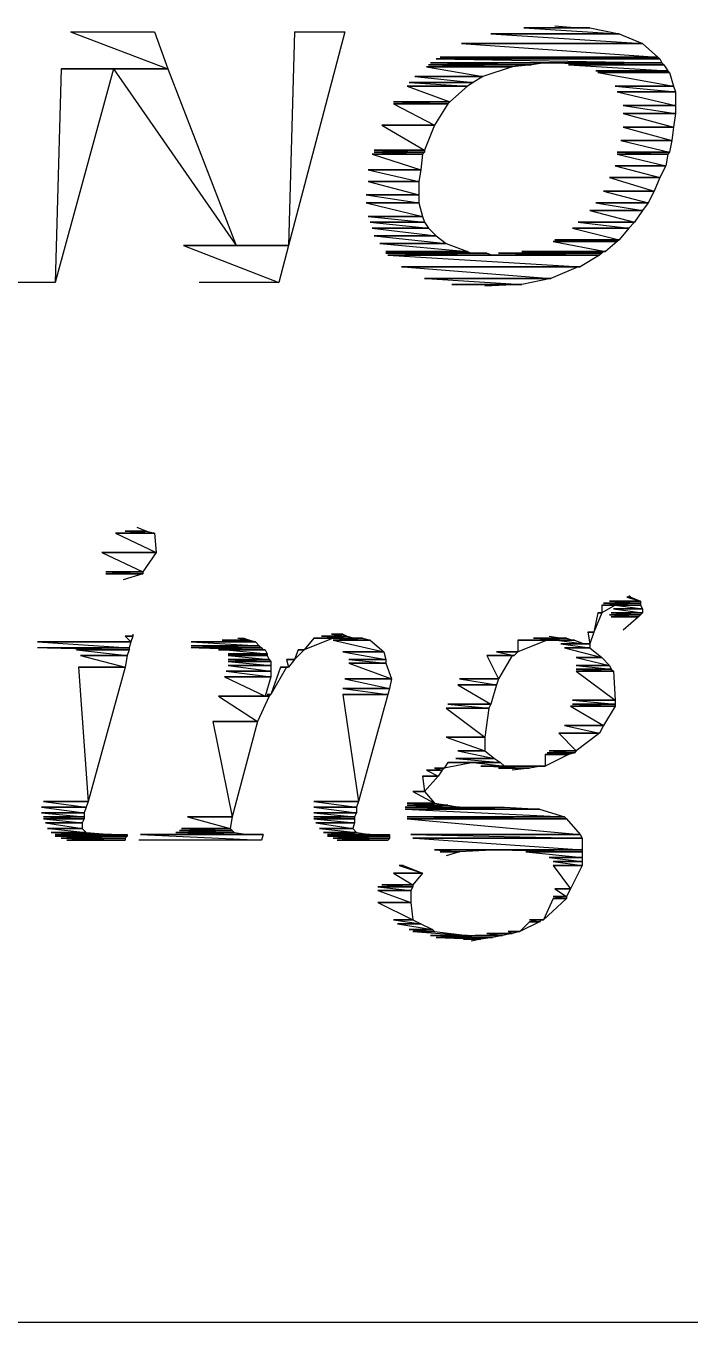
# Model space of a CAD drawing. Header units: millimetres. Extents: x 14 to 201, y 16 to 268.
# Drawn here: x 119.36 to 126.59, y 15.62 to 29.74 of the extents above; entities that cross this region are included whole.
import ezdxf

# ---------------------------------------------------------------- set-up
doc = ezdxf.new("R2010")
doc.units = ezdxf.units.MM
doc.layers.get('0').update_dxf_attribs({"linetype": 'CONTINUOUS'})

msp = doc.modelspace()

# ---------------------------------------------------------------- linework, layer by layer
at = {"color": 0}
for p, q in [((119.845, 29.6761), (120.904, 29.2737)), ((119.845, 29.6761), (120.756, 29.6761)), ((120.756, 29.6761), (120.904, 29.2737)), ((122.28, 29.6761), (122.217, 27.3472)), ((122.83, 29.6761), (122.217, 27.3472)), ((122.28, 29.6761), (122.83, 29.6761)), ((125.815, 29.654), (124.418, 29.654)), ((124.418, 29.654), (126.068, 29.5493)), ((124.418, 29.654), (125.815, 29.654)), ((125.496, 29.7174), (124.777, 29.7174)), ((124.777, 29.7174), (125.815, 29.654)), ((124.777, 29.7174), (125.496, 29.7174)), ((125.37, 29.7174), (124.883, 29.7174)), ((124.883, 29.7174), (125.496, 29.7174)), ((124.883, 29.7174), (125.496, 29.7174)), ((125.116, 29.7394), (125.37, 29.7174)), ((125.496, 29.7174), (125.815, 29.654)), ((125.815, 29.654), (126.068, 29.5493)), ((126.068, 29.5493), (124.101, 29.5493)), ((124.101, 29.5493), (126.238, 29.4004)), ((124.101, 29.5493), (126.068, 29.5493)), ((126.068, 29.5493), (126.238, 29.4004)), ((126.258, 29.3798), (123.825, 29.3798)), ((123.825, 29.3798), (126.281, 29.3371)), ((123.825, 29.3798), (126.258, 29.3798)), ((126.238, 29.4004), (123.868, 29.4004)), ((123.868, 29.4004), (126.258, 29.3798)), ((123.868, 29.4004), (126.238, 29.4004)), ((126.238, 29.4004), (126.258, 29.3798)), ((126.258, 29.3798), (126.281, 29.3371)), ((119.741, 29.2737), (119.676, 26.9448)), ((120.311, 29.2737), (119.676, 26.9448)), ((120.904, 29.2737), (119.741, 29.2737)), ((119.741, 29.2737), (120.311, 29.2737)), ((120.311, 29.2737), (121.645, 27.3472)), ((120.311, 29.2737), (120.904, 29.2737)), ((120.904, 29.2737), (121.645, 27.3472)), ((124.65, 29.2943), (123.719, 29.2943)), ((123.719, 29.2943), (124.333, 29.1882)), ((123.719, 29.2943), (124.65, 29.2943)), ((124.863, 29.3164), (123.741, 29.3164)), ((123.741, 29.3164), (124.65, 29.2943)), ((123.741, 29.3164), (124.863, 29.3164)), ((126.281, 29.3371), (123.762, 29.3371)), ((123.762, 29.3371), (124.863, 29.3164)), ((123.762, 29.3371), (125.01, 29.3371)), ((124.65, 29.2943), (124.333, 29.1882)), ((124.863, 29.3164), (124.65, 29.2943)), ((125.01, 29.3371), (124.863, 29.3164)), ((125.01, 29.3371), (126.301, 29.3164)), ((125.01, 29.3371), (126.281, 29.3371)), ((126.301, 29.3164), (125.264, 29.3164)), ((125.264, 29.3164), (126.344, 29.2516)), ((125.264, 29.3164), (126.301, 29.3164)), ((126.344, 29.2516), (125.561, 29.2516)), ((125.561, 29.2516), (126.365, 29.231)), ((125.561, 29.2516), (126.344, 29.2516)), ((126.365, 29.231), (125.582, 29.231)), ((125.582, 29.231), (126.407, 29.0835)), ((125.582, 29.231), (126.365, 29.231)), ((126.281, 29.3371), (126.301, 29.3164)), ((126.301, 29.3164), (126.344, 29.2516)), ((126.344, 29.2516), (126.365, 29.231)), ((126.365, 29.231), (126.407, 29.0835)), ((124.164, 29.0835), (123.508, 29.0835)), ((123.508, 29.0835), (123.974, 28.914)), ((123.508, 29.0835), (124.164, 29.0835)), ((124.228, 29.1248), (123.529, 29.1248)), ((123.529, 29.1248), (124.164, 29.0835)), ((123.529, 29.1248), (124.228, 29.1248)), ((124.333, 29.1882), (123.592, 29.1882)), ((123.592, 29.1882), (124.228, 29.1248)), ((123.592, 29.1882), (124.333, 29.1882)), ((124.164, 29.0835), (123.974, 28.914)), ((124.228, 29.1248), (124.164, 29.0835)), ((124.333, 29.1882), (124.228, 29.1248)), ((126.407, 29.0835), (125.772, 29.0835)), ((125.772, 29.0835), (126.428, 29.0201)), ((125.772, 29.0835), (126.407, 29.0835)), ((126.407, 29.0835), (126.428, 29.0201)), ((126.428, 29.0201), (125.793, 29.0201)), ((125.793, 29.0201), (126.428, 28.8713)), ((125.793, 29.0201), (126.428, 29.0201)), ((126.428, 29.0201), (126.428, 28.8713)), ((123.974, 28.914), (123.359, 28.914)), ((123.359, 28.914), (123.952, 28.8919)), ((123.359, 28.914), (123.974, 28.914)), ((123.952, 28.8919), (123.359, 28.8919)), ((123.359, 28.8919), (123.804, 28.6591)), ((123.359, 28.8919), (123.952, 28.8919)), ((123.952, 28.8919), (123.804, 28.6591)), ((123.974, 28.914), (123.952, 28.8919)), ((126.428, 28.8713), (125.858, 28.8713)), ((125.858, 28.8713), (126.428, 28.7872)), ((125.858, 28.8713), (126.428, 28.8713)), ((126.428, 28.8713), (126.428, 28.7872)), ((126.428, 28.7872), (125.858, 28.7872)), ((125.858, 28.7872), (126.407, 28.6384)), ((125.858, 28.7872), (126.428, 28.7872)), ((126.428, 28.7872), (126.407, 28.6384)), ((123.804, 28.6591), (123.232, 28.6591)), ((123.232, 28.6591), (123.698, 28.3848)), ((123.232, 28.6591), (123.804, 28.6591)), ((123.804, 28.6591), (123.698, 28.3848)), ((126.407, 28.6384), (125.858, 28.6384)), ((125.858, 28.6384), (126.387, 28.4909)), ((125.858, 28.6384), (126.407, 28.6384)), ((126.407, 28.6384), (126.387, 28.4909)), ((123.698, 28.3848), (123.147, 28.3848)), ((123.147, 28.3848), (123.698, 28.3628)), ((123.147, 28.3848), (123.698, 28.3848)), ((123.698, 28.3848), (123.698, 28.3628)), ((126.387, 28.4909), (125.835, 28.4909)), ((125.835, 28.4909), (126.365, 28.3628)), ((125.835, 28.4909), (126.387, 28.4909)), ((126.387, 28.4909), (126.365, 28.3628)), ((123.676, 28.3421), (123.126, 28.3421)), ((123.126, 28.3421), (123.656, 28.1726)), ((123.126, 28.3421), (123.676, 28.3421)), ((123.698, 28.3628), (123.147, 28.3628)), ((123.147, 28.3628), (123.676, 28.3421)), ((123.147, 28.3628), (123.698, 28.3628)), ((123.676, 28.3421), (123.656, 28.1726)), ((123.698, 28.3628), (123.676, 28.3421)), ((126.365, 28.3628), (125.793, 28.3628)), ((125.793, 28.3628), (126.344, 28.3421)), ((125.793, 28.3628), (126.365, 28.3628)), ((126.344, 28.3421), (125.793, 28.3421)), ((125.793, 28.3421), (126.322, 28.2153)), ((125.793, 28.3421), (126.344, 28.3421)), ((126.344, 28.3421), (126.322, 28.2153)), ((126.365, 28.3628), (126.344, 28.3421)), ((123.656, 28.1726), (123.083, 28.1726)), ((123.083, 28.1726), (123.635, 28.0458)), ((123.083, 28.1726), (123.656, 28.1726)), ((123.656, 28.1726), (123.635, 28.0458)), ((126.322, 28.2153), (125.772, 28.2153)), ((125.772, 28.2153), (126.258, 28.0886)), ((125.772, 28.2153), (126.322, 28.2153)), ((126.322, 28.2153), (126.258, 28.0886)), ((123.635, 28.0458), (123.083, 28.0458)), ((123.083, 28.0458), (123.635, 27.8984)), ((123.083, 28.0458), (123.635, 28.0458)), ((123.635, 28.0458), (123.635, 27.8984)), ((126.258, 28.0886), (125.709, 28.0886)), ((125.709, 28.0886), (126.195, 27.9397)), ((125.709, 28.0886), (126.258, 28.0886)), ((126.258, 28.0886), (126.195, 27.9397)), ((123.635, 27.8984), (123.063, 27.8984)), ((123.063, 27.8984), (123.635, 27.8129)), ((123.063, 27.8984), (123.635, 27.8984)), ((123.635, 27.8129), (123.063, 27.8129)), ((123.063, 27.8129), (123.676, 27.6641)), ((123.063, 27.8129), (123.635, 27.8129)), ((123.635, 27.8984), (123.635, 27.8129)), ((123.635, 27.8129), (123.676, 27.6641)), ((126.132, 27.8129), (125.561, 27.8129)), ((125.561, 27.8129), (126.068, 27.7289)), ((125.561, 27.8129), (126.132, 27.8129)), ((126.195, 27.9397), (125.645, 27.9397)), ((125.645, 27.9397), (126.132, 27.8129)), ((125.645, 27.9397), (126.195, 27.9397)), ((126.132, 27.8129), (126.068, 27.7289)), ((126.195, 27.9397), (126.132, 27.8129)), ((126.068, 27.7289), (125.496, 27.7289)), ((125.496, 27.7289), (125.984, 27.6007)), ((125.496, 27.7289), (126.068, 27.7289)), ((126.068, 27.7289), (125.984, 27.6007)), ((123.676, 27.6641), (123.083, 27.6641)), ((123.083, 27.6641), (123.698, 27.6007)), ((123.083, 27.6641), (123.676, 27.6641)), ((123.698, 27.6007), (123.106, 27.6007)), ((123.106, 27.6007), (123.741, 27.5373)), ((123.106, 27.6007), (123.698, 27.6007)), ((123.741, 27.5373), (123.126, 27.5373)), ((123.126, 27.5373), (123.825, 27.4533)), ((123.126, 27.5373), (123.741, 27.5373)), ((123.676, 27.6641), (123.698, 27.6007)), ((123.698, 27.6007), (123.741, 27.5373)), ((123.741, 27.5373), (123.825, 27.4533)), ((125.921, 27.5373), (125.306, 27.5373)), ((125.306, 27.5373), (125.815, 27.4106)), ((125.306, 27.5373), (125.921, 27.5373)), ((125.984, 27.6007), (125.37, 27.6007)), ((125.37, 27.6007), (125.921, 27.5373)), ((125.37, 27.6007), (125.984, 27.6007)), ((125.921, 27.5373), (125.815, 27.4106)), ((125.984, 27.6007), (125.921, 27.5373)), ((123.825, 27.4533), (123.147, 27.4533)), ((123.147, 27.4533), (123.931, 27.3692)), ((123.147, 27.4533), (123.825, 27.4533)), ((123.825, 27.4533), (123.931, 27.3692)), ((125.793, 27.3899), (125.096, 27.3899)), ((125.096, 27.3899), (125.666, 27.2838)), ((125.096, 27.3899), (125.793, 27.3899)), ((125.815, 27.4106), (125.116, 27.4106)), ((125.116, 27.4106), (125.793, 27.3899)), ((125.116, 27.4106), (125.815, 27.4106)), ((125.793, 27.3899), (125.666, 27.2838)), ((125.815, 27.4106), (125.793, 27.3899)), ((121.645, 27.3472), (121.073, 27.3472)), ((121.073, 27.3472), (122.111, 26.9448)), ((121.073, 27.3472), (122.217, 27.3472)), ((122.217, 27.3472), (121.645, 27.3472)), ((122.217, 27.3472), (122.111, 26.9448)), ((123.931, 27.3692), (123.212, 27.3692)), ((123.212, 27.3692), (124.164, 27.2838)), ((123.212, 27.3692), (123.931, 27.3692)), ((124.164, 27.2838), (123.275, 27.2838)), ((123.275, 27.2838), (124.205, 27.2631)), ((123.275, 27.2838), (124.164, 27.2838)), ((124.205, 27.2631), (123.275, 27.2631)), ((123.275, 27.2631), (124.375, 27.2631)), ((123.275, 27.2631), (124.375, 27.2631)), ((124.375, 27.2631), (123.296, 27.2631)), ((123.296, 27.2631), (124.438, 27.2411)), ((123.296, 27.2631), (124.375, 27.2631)), ((123.931, 27.3692), (124.164, 27.2838)), ((124.164, 27.2838), (124.205, 27.2631)), ((124.375, 27.2631), (124.438, 27.2411)), ((125.625, 27.2631), (124.503, 27.2631)), ((124.503, 27.2631), (125.603, 27.2411)), ((124.503, 27.2631), (125.625, 27.2631)), ((125.645, 27.2838), (124.757, 27.2838)), ((124.757, 27.2838), (125.625, 27.2631)), ((124.757, 27.2838), (125.645, 27.2838)), ((125.666, 27.2838), (124.799, 27.2838)), ((124.799, 27.2838), (125.645, 27.2838)), ((124.799, 27.2838), (125.666, 27.2838)), ((125.625, 27.2631), (125.603, 27.2411)), ((125.645, 27.2838), (125.625, 27.2631)), ((125.666, 27.2838), (125.645, 27.2838)), ((124.438, 27.2411), (123.296, 27.2411)), ((123.296, 27.2411), (125.392, 27.1143)), ((123.296, 27.2411), (125.603, 27.2411)), ((125.392, 27.1143), (123.445, 27.1143)), ((123.445, 27.1143), (125.37, 27.1143)), ((123.445, 27.1143), (125.392, 27.1143)), ((125.37, 27.1143), (123.465, 27.1143)), ((123.465, 27.1143), (125.073, 26.9875)), ((123.465, 27.1143), (125.37, 27.1143)), ((125.603, 27.2411), (124.438, 27.2411)), ((125.37, 27.1143), (125.073, 26.9875)), ((125.392, 27.1143), (125.37, 27.1143)), ((125.603, 27.2411), (125.392, 27.1143)), ((125.073, 26.9875), (123.698, 26.9875)), ((123.698, 26.9875), (125.073, 26.9875)), ((123.698, 26.9875), (125.073, 26.9875)), ((125.073, 26.9875), (123.719, 26.9875)), ((123.719, 26.9875), (124.757, 26.9241)), ((123.719, 26.9875), (125.073, 26.9875)), ((125.073, 26.9875), (124.757, 26.9241)), ((119.676, 26.9448), (119.126, 26.9448)), ((122.111, 26.9448), (121.243, 26.9448)), ((124.757, 26.9241), (123.994, 26.9241)), ((123.994, 26.9241), (124.734, 26.9241)), ((123.994, 26.9241), (124.757, 26.9241)), ((124.079, 26.9241), (124.734, 26.9241)), ((124.734, 26.9241), (124.079, 26.9241)), ((124.734, 26.9241), (124.354, 26.9034)), ((124.757, 26.9241), (124.734, 26.9241)), ((16.214, 15.6215), (149.648, 15.6215))]:
    msp.add_line(p, q, dxfattribs=at)
at = {"color": 251}
for p, q in [((120.756, 24.2149), (120.333, 24.2149)), ((120.333, 24.2149), (120.777, 24.0027)), ((120.333, 24.2149), (120.756, 24.2149)), ((120.671, 24.2356), (120.438, 24.2356)), ((120.438, 24.2356), (120.756, 24.2149)), ((120.438, 24.2356), (120.671, 24.2356)), ((120.566, 24.2783), (120.671, 24.2356)), ((120.671, 24.2356), (120.756, 24.2149)), ((120.756, 24.2149), (120.777, 24.0027)), ((120.777, 24.0027), (120.184, 24.0027)), ((120.184, 24.0027), (120.629, 23.7918)), ((120.184, 24.0027), (120.777, 24.0027)), ((120.777, 24.0027), (120.629, 23.7918)), ((120.629, 23.7918), (120.227, 23.7918)), ((120.227, 23.7918), (120.629, 23.7698)), ((120.227, 23.7918), (120.629, 23.7918)), ((120.227, 23.7698), (120.629, 23.7698)), ((120.629, 23.7698), (120.227, 23.7698)), ((120.629, 23.7698), (120.417, 23.7064)), ((120.629, 23.7918), (120.629, 23.7698)), ((126.048, 23.4528), (125.645, 23.4528)), ((125.645, 23.4528), (126.048, 23.4528)), ((125.645, 23.4528), (126.048, 23.4528)), ((125.645, 23.4528), (126.048, 23.4308)), ((125.645, 23.4528), (126.048, 23.4528)), ((126.048, 23.4735), (125.709, 23.4735)), ((125.709, 23.4735), (126.048, 23.4528)), ((125.709, 23.4735), (126.048, 23.4735)), ((125.942, 23.5162), (125.899, 23.5162)), ((125.899, 23.5162), (126.048, 23.4735)), ((125.899, 23.5162), (125.942, 23.5162)), ((125.921, 23.5369), (125.942, 23.5162)), ((125.942, 23.5162), (126.048, 23.4735)), ((126.048, 23.4735), (126.048, 23.4528)), ((126.048, 23.4528), (126.048, 23.4308)), ((125.582, 23.3467), (125.539, 23.1359)), ((125.625, 23.3467), (125.539, 23.1359)), ((125.625, 23.3467), (125.582, 23.3467)), ((125.582, 23.3467), (125.625, 23.3467)), ((126.048, 23.4308), (125.625, 23.4308)), ((125.625, 23.4308), (125.625, 23.3467)), ((125.625, 23.4308), (125.772, 23.4308)), ((125.772, 23.4308), (125.625, 23.3467)), ((126.048, 23.3261), (125.709, 23.3261)), ((125.709, 23.3261), (126.026, 23.304)), ((125.709, 23.3261), (126.048, 23.3261)), ((126.068, 23.3467), (125.729, 23.3467)), ((125.729, 23.3467), (126.048, 23.3261)), ((125.729, 23.3467), (126.068, 23.3467)), ((125.729, 23.304), (126.026, 23.304)), ((126.026, 23.304), (125.729, 23.304)), ((126.068, 23.3894), (125.752, 23.3894)), ((125.752, 23.3894), (126.068, 23.3467)), ((125.752, 23.3894), (126.068, 23.3894)), ((125.772, 23.4308), (126.068, 23.3894)), ((125.772, 23.4308), (126.048, 23.4308)), ((126.026, 23.304), (125.858, 23.1565)), ((126.048, 23.3261), (126.026, 23.304)), ((126.048, 23.4308), (126.068, 23.3894)), ((126.068, 23.3467), (126.048, 23.3261)), ((126.068, 23.3894), (126.068, 23.3467)), ((120.501, 23.0298), (119.485, 23.0298)), ((119.485, 23.0298), (120.481, 22.9664)), ((119.485, 23.0298), (120.501, 23.0298)), ((120.523, 23.0932), (120.438, 23.0932)), ((120.438, 23.0932), (120.501, 23.0298)), ((120.438, 23.0932), (120.523, 23.0932)), ((120.501, 23.0298), (120.481, 22.9664)), ((120.523, 23.0932), (120.501, 23.0298)), ((120.523, 23.1138), (120.523, 23.0932)), ((121.857, 23.0298), (121.158, 23.0298)), ((121.158, 23.0298), (121.898, 22.9871)), ((121.158, 23.0298), (121.857, 23.0298)), ((121.857, 23.0298), (121.2, 23.0298)), ((121.2, 23.0298), (121.857, 23.0298)), ((121.2, 23.0298), (121.857, 23.0298)), ((121.792, 23.0504), (121.496, 23.0504)), ((121.496, 23.0504), (121.857, 23.0298)), ((121.496, 23.0504), (121.792, 23.0504)), ((121.666, 23.0711), (121.729, 23.0711)), ((121.666, 23.0711), (121.792, 23.0504)), ((121.666, 23.0711), (121.729, 23.0711)), ((121.729, 23.0711), (121.792, 23.0504)), ((121.792, 23.0504), (121.857, 23.0298)), ((121.857, 23.0298), (121.898, 22.9871)), ((122.491, 23.0711), (122.386, 22.9443)), ((122.703, 23.0711), (122.386, 22.9443)), ((123.02, 23.0711), (122.491, 23.0711)), ((122.491, 23.0711), (122.703, 23.0711)), ((122.936, 23.0711), (122.513, 23.0711)), ((122.513, 23.0711), (123.02, 23.0711)), ((122.513, 23.0711), (123.02, 23.0711)), ((122.851, 23.0932), (122.577, 23.0932)), ((122.577, 23.0932), (122.936, 23.0711)), ((122.577, 23.0932), (122.851, 23.0932)), ((122.809, 23.1138), (122.683, 23.1138)), ((122.683, 23.1138), (122.851, 23.0932)), ((122.683, 23.1138), (122.809, 23.1138)), ((122.703, 23.0711), (123.106, 23.0504)), ((122.703, 23.0711), (123.02, 23.0711)), ((123.106, 23.0504), (122.703, 23.0504)), ((122.703, 23.0504), (123.253, 22.9237)), ((122.703, 23.0504), (123.106, 23.0504)), ((122.787, 23.1138), (122.809, 23.1138)), ((122.809, 23.1138), (122.851, 23.0932)), ((122.851, 23.0932), (122.936, 23.0711)), ((123.02, 23.0711), (123.106, 23.0504)), ((123.106, 23.0504), (123.253, 22.9237)), ((125.032, 23.0504), (124.714, 23.0504)), ((124.714, 23.0504), (124.714, 22.9237)), ((124.714, 23.0504), (125.032, 23.0504)), ((125.032, 23.0504), (124.714, 22.9237)), ((125.306, 23.0504), (124.757, 23.0504)), ((124.757, 23.0504), (125.032, 23.0504)), ((124.757, 23.0504), (125.032, 23.0504)), ((125.243, 23.0711), (124.883, 23.0711)), ((124.883, 23.0711), (125.306, 23.0504)), ((124.883, 23.0711), (125.243, 23.0711)), ((125.2, 23.0711), (124.926, 23.0711)), ((124.926, 23.0711), (125.243, 23.0711)), ((124.926, 23.0711), (125.243, 23.0711)), ((125.032, 23.0504), (125.329, 23.0504)), ((125.032, 23.0504), (125.329, 23.0504)), ((125.053, 23.0932), (125.2, 23.0711)), ((125.329, 23.0504), (125.137, 23.0504)), ((125.137, 23.0504), (125.433, 23.0077)), ((125.137, 23.0504), (125.329, 23.0504)), ((125.243, 23.0711), (125.306, 23.0504)), ((125.329, 23.0504), (125.433, 23.0077)), ((125.539, 23.1359), (125.476, 23.1359)), ((125.476, 23.1359), (125.496, 23.0077)), ((125.476, 23.1359), (125.539, 23.1359)), ((125.539, 23.1359), (125.496, 23.0077)), ((120.481, 22.9664), (119.485, 22.9664)), ((119.592, 22.9664), (120.481, 22.9443)), ((119.592, 22.9664), (120.481, 22.9664)), ((120.481, 22.9443), (119.908, 22.9443)), ((119.908, 22.9443), (120.46, 22.881)), ((119.908, 22.9443), (120.481, 22.9443)), ((120.46, 22.881), (119.951, 22.881)), ((119.951, 22.881), (120.438, 22.7542)), ((119.951, 22.881), (120.46, 22.881)), ((120.46, 22.881), (120.438, 22.7542)), ((120.481, 22.9443), (120.46, 22.881)), ((120.481, 22.9664), (120.481, 22.9443)), ((121.898, 22.9871), (121.158, 22.9871)), ((121.158, 22.9871), (121.921, 22.9664)), ((121.158, 22.9871), (121.898, 22.9871)), ((121.921, 22.9664), (121.158, 22.9664)), ((121.243, 22.9664), (121.941, 22.9443)), ((121.243, 22.9664), (121.921, 22.9664)), ((121.941, 22.9443), (121.455, 22.9443)), ((121.455, 22.9443), (121.962, 22.9443)), ((121.455, 22.9443), (121.962, 22.9443)), ((121.962, 22.9443), (121.539, 22.9443)), ((121.539, 22.9443), (121.984, 22.9016)), ((121.539, 22.9443), (121.962, 22.9443)), ((121.984, 22.9016), (121.559, 22.9016)), ((121.559, 22.9016), (121.984, 22.881)), ((121.559, 22.9016), (121.984, 22.9016)), ((121.984, 22.881), (121.559, 22.881)), ((121.559, 22.881), (122.005, 22.8382)), ((121.559, 22.881), (121.984, 22.881)), ((121.898, 22.9871), (121.921, 22.9664)), ((121.921, 22.9664), (121.941, 22.9443)), ((121.962, 22.9443), (121.984, 22.9016)), ((121.984, 22.9016), (121.984, 22.881)), ((121.984, 22.881), (122.005, 22.8382)), ((122.321, 22.9443), (122.28, 22.8382)), ((122.386, 22.9443), (122.28, 22.8382)), ((122.386, 22.9443), (122.321, 22.9443)), ((122.321, 22.9443), (122.386, 22.9443)), ((123.253, 22.9237), (122.809, 22.9237)), ((122.809, 22.9237), (123.275, 22.8382)), ((122.809, 22.9237), (123.253, 22.9237)), ((123.253, 22.9237), (123.275, 22.8382)), ((124.671, 22.881), (124.375, 22.881)), ((124.375, 22.881), (124.65, 22.881)), ((124.375, 22.881), (124.671, 22.881)), ((124.375, 22.881), (124.503, 22.6274)), ((124.375, 22.881), (124.65, 22.881)), ((124.714, 22.9237), (124.481, 22.9237)), ((124.481, 22.9237), (124.671, 22.881)), ((124.481, 22.9237), (124.714, 22.9237)), ((124.65, 22.881), (124.503, 22.6274)), ((124.671, 22.881), (124.65, 22.881)), ((124.714, 22.9237), (124.671, 22.881)), ((125.433, 23.0077), (125.18, 23.0077)), ((125.18, 23.0077), (125.433, 23.0077)), ((125.18, 23.0077), (125.433, 23.0077)), ((125.18, 23.0077), (125.496, 22.9664)), ((125.18, 23.0077), (125.496, 23.0077)), ((125.496, 22.9664), (125.222, 22.9664)), ((125.222, 22.9664), (125.625, 22.8603)), ((125.222, 22.9664), (125.496, 22.9664)), ((125.496, 23.0077), (125.433, 23.0077)), ((125.433, 23.0077), (125.496, 23.0077)), ((125.433, 23.0077), (125.496, 23.0077)), ((125.496, 23.0077), (125.496, 22.9664)), ((125.496, 22.9664), (125.625, 22.8603)), ((120.438, 22.7542), (119.931, 22.7542)), ((119.931, 22.7542), (120.037, 21.2935)), ((119.931, 22.7542), (120.438, 22.7542)), ((120.438, 22.7542), (120.037, 21.2935)), ((122.005, 22.8382), (121.559, 22.8382)), ((121.559, 22.8382), (122.025, 22.8176)), ((121.559, 22.8382), (122.005, 22.8382)), ((122.025, 22.8176), (121.559, 22.8176)), ((121.559, 22.8176), (122.025, 22.7748)), ((121.559, 22.8176), (122.025, 22.8176)), ((122.025, 22.7748), (121.559, 22.7748)), ((121.559, 22.7748), (122.025, 22.7114)), ((121.559, 22.7748), (122.025, 22.7748)), ((122.005, 22.8382), (122.025, 22.8176)), ((122.025, 22.8176), (122.025, 22.7748)), ((122.025, 22.7748), (122.025, 22.7114)), ((122.131, 22.7542), (122.025, 22.4579)), ((122.195, 22.7542), (122.025, 22.4579)), ((122.217, 22.7542), (122.131, 22.7542)), ((122.131, 22.7542), (122.195, 22.7542)), ((122.131, 22.7542), (122.217, 22.7542)), ((122.131, 22.7542), (122.195, 22.7542)), ((122.28, 22.8382), (122.195, 22.8382)), ((122.195, 22.8382), (122.217, 22.7542)), ((122.195, 22.8382), (122.28, 22.8382)), ((122.217, 22.7542), (122.195, 22.7542)), ((122.28, 22.8382), (122.217, 22.7542)), ((123.275, 22.8382), (122.873, 22.8382)), ((122.873, 22.8382), (123.275, 22.7969)), ((122.873, 22.8382), (123.275, 22.8382)), ((123.275, 22.7969), (122.873, 22.7969)), ((122.873, 22.7969), (123.339, 22.6274)), ((122.873, 22.7969), (123.275, 22.7969)), ((123.275, 22.8382), (123.275, 22.7969)), ((123.275, 22.7969), (123.339, 22.6274)), ((125.625, 22.8603), (125.349, 22.8603)), ((125.349, 22.8603), (125.709, 22.7748)), ((125.349, 22.8603), (125.625, 22.8603)), ((125.709, 22.7748), (125.349, 22.7748)), ((125.349, 22.7748), (125.729, 22.7335)), ((125.349, 22.7748), (125.709, 22.7748)), ((125.729, 22.7335), (125.349, 22.7335)), ((125.349, 22.7335), (125.752, 22.7114)), ((125.349, 22.7335), (125.729, 22.7335)), ((125.625, 22.8603), (125.709, 22.7748)), ((125.709, 22.7748), (125.729, 22.7335)), ((125.729, 22.7335), (125.752, 22.7114)), ((122.025, 22.6481), (121.518, 22.6481)), ((121.518, 22.6481), (121.962, 22.4372)), ((121.518, 22.6481), (122.025, 22.6481)), ((122.025, 22.7114), (121.539, 22.7114)), ((121.539, 22.7114), (122.025, 22.7114)), ((121.539, 22.7114), (122.025, 22.7114)), ((121.539, 22.7114), (122.025, 22.6481)), ((121.539, 22.7114), (122.025, 22.7114)), ((122.025, 22.6481), (121.962, 22.4372)), ((122.025, 22.7114), (122.025, 22.6481)), ((123.339, 22.6274), (122.83, 22.6274)), ((122.83, 22.6274), (123.317, 22.5213)), ((122.83, 22.6274), (123.339, 22.6274)), ((123.339, 22.6274), (123.317, 22.5213)), ((124.503, 22.6274), (124.079, 22.6274)), ((124.079, 22.6274), (124.481, 22.564)), ((124.079, 22.6274), (124.503, 22.6274)), ((124.503, 22.6274), (124.481, 22.564)), ((125.752, 22.7114), (125.349, 22.7114)), ((125.349, 22.7114), (125.772, 22.3945)), ((125.349, 22.7114), (125.752, 22.7114)), ((125.752, 22.7114), (125.772, 22.3945)), ((122.025, 22.4579), (121.984, 22.4579)), ((121.984, 22.4579), (122.005, 22.4372)), ((121.984, 22.4579), (122.025, 22.4579)), ((122.025, 22.4579), (122.005, 22.4372)), ((123.317, 22.5213), (122.809, 22.5213)), ((122.809, 22.5213), (123.296, 22.4579)), ((122.809, 22.5213), (123.317, 22.5213)), ((123.296, 22.4579), (122.809, 22.4579)), ((122.809, 22.4579), (122.979, 21.2935)), ((122.809, 22.4579), (123.296, 22.4579)), ((123.296, 22.4579), (122.979, 21.2935)), ((123.317, 22.5213), (123.296, 22.4579)), ((124.481, 22.564), (124.058, 22.564)), ((124.058, 22.564), (124.418, 22.3518)), ((124.058, 22.564), (124.481, 22.564)), ((124.481, 22.564), (124.418, 22.3518)), ((121.962, 22.4372), (121.455, 22.4372)), ((121.455, 22.4372), (121.878, 22.1616)), ((121.455, 22.4372), (122.005, 22.4372)), ((122.005, 22.4372), (121.878, 22.1616)), ((122.005, 22.4372), (121.962, 22.4372)), ((124.397, 22.3091), (123.931, 22.3091)), ((123.931, 22.3091), (124.397, 22.3091)), ((123.931, 22.3091), (124.397, 22.3091)), ((123.931, 22.3091), (124.354, 21.9921)), ((123.931, 22.3091), (124.397, 22.3091)), ((124.418, 22.3518), (123.952, 22.3518)), ((123.952, 22.3518), (124.397, 22.3091)), ((123.952, 22.3518), (124.418, 22.3518)), ((124.397, 22.3091), (124.354, 21.9921)), ((124.418, 22.3518), (124.397, 22.3091)), ((125.772, 22.3311), (125.286, 22.3311)), ((125.286, 22.3311), (125.645, 22.1189)), ((125.286, 22.3311), (125.772, 22.3311)), ((125.772, 22.3945), (125.306, 22.3945)), ((125.306, 22.3945), (125.772, 22.3518)), ((125.306, 22.3945), (125.772, 22.3945)), ((125.772, 22.3518), (125.306, 22.3518)), ((125.306, 22.3518), (125.772, 22.3311)), ((125.306, 22.3518), (125.772, 22.3518)), ((125.772, 22.3311), (125.645, 22.1189)), ((125.772, 22.3945), (125.772, 22.3518)), ((125.772, 22.3518), (125.772, 22.3311)), ((121.878, 22.1616), (121.392, 22.1616)), ((121.392, 22.1616), (121.602, 21.1239)), ((121.392, 22.1616), (121.878, 22.1616)), ((121.878, 22.1616), (121.602, 21.1239)), ((125.603, 22.0348), (125.159, 22.0348)), ((125.159, 22.0348), (125.349, 21.8433)), ((125.159, 22.0348), (125.603, 22.0348)), ((125.645, 22.1189), (125.222, 22.1189)), ((125.222, 22.1189), (125.603, 22.0348)), ((125.222, 22.1189), (125.645, 22.1189)), ((125.603, 22.0348), (125.349, 21.8433)), ((125.645, 22.1189), (125.603, 22.0348)), ((124.354, 21.9921), (123.931, 21.9921)), ((123.931, 21.9921), (124.354, 21.9921)), ((123.931, 21.9921), (124.354, 21.9921)), ((123.931, 21.9921), (124.354, 21.8433)), ((123.931, 21.9921), (124.354, 21.9921)), ((124.354, 21.9921), (124.354, 21.8433)), ((124.46, 21.7592), (124.037, 21.7592)), ((124.037, 21.7592), (124.524, 21.7165)), ((124.037, 21.7592), (124.46, 21.7592)), ((124.354, 21.8433), (124.058, 21.8433)), ((124.058, 21.8433), (124.46, 21.7592)), ((124.058, 21.8433), (124.354, 21.8433)), ((124.46, 21.7592), (124.142, 21.7592)), ((124.142, 21.7592), (124.46, 21.7592)), ((124.142, 21.7592), (124.46, 21.7592)), ((124.354, 21.8433), (124.46, 21.7592)), ((124.46, 21.7592), (124.524, 21.7165)), ((125.264, 21.8019), (125.01, 21.8019)), ((125.01, 21.8019), (125.01, 21.6752)), ((125.01, 21.8019), (125.264, 21.8019)), ((125.264, 21.8019), (125.01, 21.6752)), ((125.329, 21.8226), (125.032, 21.8226)), ((125.032, 21.8226), (125.264, 21.8019)), ((125.032, 21.8226), (125.329, 21.8226)), ((125.349, 21.8433), (125.053, 21.8433)), ((125.053, 21.8433), (125.329, 21.8226)), ((125.053, 21.8433), (125.349, 21.8433)), ((125.329, 21.8226), (125.264, 21.8019)), ((125.349, 21.8433), (125.329, 21.8226)), ((123.888, 21.6324), (123.719, 21.6324)), ((123.719, 21.6324), (123.846, 21.569)), ((123.719, 21.6324), (123.888, 21.6324)), ((123.909, 21.6531), (123.804, 21.6531)), ((123.804, 21.6531), (123.888, 21.6324)), ((123.804, 21.6531), (123.909, 21.6531)), ((123.888, 21.6324), (123.846, 21.569)), ((123.909, 21.6531), (123.888, 21.6324)), ((123.952, 21.7165), (123.909, 21.6531)), ((124.228, 21.7165), (123.909, 21.6531)), ((124.524, 21.7165), (123.952, 21.7165)), ((123.952, 21.7165), (124.228, 21.7165)), ((124.228, 21.7165), (124.567, 21.6752)), ((124.228, 21.7165), (124.524, 21.7165)), ((124.567, 21.6752), (124.311, 21.6752)), ((124.311, 21.6752), (124.671, 21.6752)), ((124.311, 21.6752), (124.671, 21.6752)), ((124.671, 21.6752), (124.333, 21.6752)), ((124.333, 21.6752), (124.967, 21.6752)), ((124.333, 21.6752), (124.99, 21.6752)), ((124.967, 21.6752), (124.375, 21.6752)), ((124.375, 21.6752), (124.841, 21.6531)), ((124.375, 21.6752), (124.967, 21.6752)), ((124.503, 21.6531), (124.841, 21.6531)), ((124.841, 21.6531), (124.503, 21.6531)), ((124.524, 21.7165), (124.567, 21.6752)), ((124.841, 21.6531), (124.65, 21.6324)), ((124.99, 21.6752), (124.671, 21.6752)), ((125.01, 21.6752), (124.693, 21.6752)), ((124.693, 21.6752), (124.99, 21.6752)), ((124.693, 21.6752), (125.01, 21.6752)), ((124.967, 21.6752), (124.841, 21.6531)), ((124.99, 21.6752), (124.967, 21.6752)), ((125.01, 21.6752), (124.99, 21.6752)), ((123.846, 21.569), (123.676, 21.569)), ((123.676, 21.569), (123.698, 21.3996)), ((123.676, 21.569), (123.846, 21.569)), ((123.846, 21.569), (123.698, 21.3996)), ((123.698, 21.3996), (123.571, 21.3996)), ((123.571, 21.3996), (123.804, 21.2728)), ((123.571, 21.3996), (123.698, 21.3996)), ((123.698, 21.3996), (123.804, 21.2728)), ((120.015, 21.2301), (119.528, 21.2301)), ((119.528, 21.2301), (119.994, 21.1667)), ((119.528, 21.2301), (120.015, 21.2301)), ((120.037, 21.2935), (119.549, 21.2935)), ((119.549, 21.2935), (120.015, 21.2301)), ((119.549, 21.2935), (120.037, 21.2935)), ((120.015, 21.2301), (119.994, 21.1667)), ((120.037, 21.2935), (120.015, 21.2301)), ((122.979, 21.2935), (122.491, 21.2935)), ((122.491, 21.2935), (122.957, 21.2301)), ((122.491, 21.2935), (122.979, 21.2935)), ((122.957, 21.2301), (122.491, 21.2301)), ((122.491, 21.2301), (122.957, 21.1667)), ((122.491, 21.2301), (122.957, 21.2301)), ((122.979, 21.2935), (122.957, 21.2301)), ((122.957, 21.2301), (122.957, 21.1667)), ((124.079, 21.2301), (123.486, 21.2301)), ((123.486, 21.2301), (124.27, 21.2301)), ((123.486, 21.2301), (124.27, 21.2301)), ((123.486, 21.2301), (124.947, 21.2094)), ((123.486, 21.2301), (124.567, 21.2301)), ((124.947, 21.2094), (123.486, 21.2094)), ((123.486, 21.2094), (125.222, 21.1239)), ((123.486, 21.2094), (124.947, 21.2094)), ((123.804, 21.2728), (123.508, 21.2728)), ((123.508, 21.2728), (123.952, 21.2507)), ((123.508, 21.2728), (123.804, 21.2728)), ((123.952, 21.2507), (123.508, 21.2507)), ((123.508, 21.2507), (124.079, 21.2301)), ((123.508, 21.2507), (123.952, 21.2507)), ((123.804, 21.2728), (123.952, 21.2507)), ((123.952, 21.2507), (124.079, 21.2301)), ((124.567, 21.2301), (124.947, 21.2094)), ((124.947, 21.2094), (125.222, 21.1239)), ((119.994, 21.1667), (119.528, 21.1667)), ((119.528, 21.1667), (119.994, 21.1239)), ((119.528, 21.1667), (119.994, 21.1667)), ((119.994, 21.1239), (119.549, 21.1239)), ((119.549, 21.1239), (119.994, 21.1033)), ((119.549, 21.1239), (119.994, 21.1239)), ((119.994, 21.1033), (119.549, 21.1033)), ((119.549, 21.1033), (119.972, 21.0606)), ((119.549, 21.1033), (119.994, 21.1033)), ((119.972, 21.0606), (119.571, 21.0606)), ((119.571, 21.0606), (119.972, 20.9972)), ((119.571, 21.0606), (119.972, 21.0606)), ((119.994, 21.1033), (119.972, 21.0606)), ((119.972, 21.0606), (119.972, 20.9972)), ((119.994, 21.1667), (119.994, 21.1239)), ((119.994, 21.1239), (119.994, 21.1033)), ((121.602, 21.1239), (121.116, 21.1239)), ((121.116, 21.1239), (121.582, 20.9972)), ((121.116, 21.1239), (121.602, 21.1239)), ((121.602, 21.1239), (121.582, 20.9972)), ((122.957, 21.1667), (122.491, 21.1667)), ((122.491, 21.1667), (122.936, 21.1239)), ((122.491, 21.1667), (122.957, 21.1667)), ((122.936, 21.1239), (122.491, 21.1239)), ((122.491, 21.1239), (122.936, 21.1033)), ((122.491, 21.1239), (122.936, 21.1239)), ((122.936, 21.1033), (122.491, 21.1033)), ((122.491, 21.1033), (122.936, 21.0606)), ((122.491, 21.1033), (122.936, 21.1033)), ((122.936, 21.0606), (122.513, 21.0606)), ((122.513, 21.0606), (122.916, 20.9972)), ((122.513, 21.0606), (122.936, 21.0606)), ((122.936, 21.0606), (122.916, 20.9972)), ((122.957, 21.1667), (122.936, 21.1239)), ((122.936, 21.1239), (122.936, 21.1033)), ((122.936, 21.1033), (122.936, 21.0606)), ((125.222, 21.1239), (123.508, 21.1239)), ((123.508, 21.1239), (125.243, 21.1033)), ((123.508, 21.1239), (125.222, 21.1239)), ((125.243, 21.1033), (123.508, 21.1033)), ((123.508, 21.1033), (125.392, 20.9338)), ((123.508, 21.1033), (125.243, 21.1033)), ((125.222, 21.1239), (125.243, 21.1033)), ((125.243, 21.1033), (125.392, 20.9338)), ((119.972, 20.9972), (119.592, 20.9972)), ((119.592, 20.9972), (119.972, 20.9972)), ((119.592, 20.9972), (119.972, 20.9972)), ((119.972, 20.9972), (119.612, 20.9972)), ((119.612, 20.9972), (120.015, 20.9544)), ((119.612, 20.9972), (119.972, 20.9972)), ((120.015, 20.9544), (119.634, 20.9544)), ((119.634, 20.9544), (120.015, 20.9544)), ((119.634, 20.9544), (120.015, 20.9544)), ((119.634, 20.9544), (120.29, 20.9338)), ((119.634, 20.9544), (120.015, 20.9544)), ((120.29, 20.9338), (119.676, 20.9338)), ((119.676, 20.9338), (120.46, 20.9131)), ((119.676, 20.9338), (120.46, 20.9338)), ((120.46, 20.9131), (119.676, 20.9131)), ((119.676, 20.9131), (120.438, 20.8911)), ((119.676, 20.9131), (120.46, 20.9131)), ((119.972, 20.9972), (120.015, 20.9544)), ((120.015, 20.9544), (120.29, 20.9338)), ((120.46, 20.9131), (120.438, 20.8911)), ((120.46, 20.9338), (120.46, 20.9131)), ((121.941, 20.9338), (120.607, 20.9338)), ((120.607, 20.9338), (121.921, 20.8704)), ((120.607, 20.9338), (121.941, 20.9338)), ((121.772, 20.9338), (120.84, 20.9338)), ((120.84, 20.9338), (121.941, 20.9338)), ((120.84, 20.9338), (121.941, 20.9338)), ((121.624, 20.9544), (120.989, 20.9544)), ((120.989, 20.9544), (121.772, 20.9338)), ((120.989, 20.9544), (121.624, 20.9544)), ((121.602, 20.9765), (121.03, 20.9765)), ((121.03, 20.9765), (121.624, 20.9544)), ((121.03, 20.9765), (121.602, 20.9765)), ((121.582, 20.9972), (121.053, 20.9972)), ((121.053, 20.9972), (121.602, 20.9765)), ((121.053, 20.9972), (121.582, 20.9972)), ((121.582, 20.9972), (121.602, 20.9765)), ((121.602, 20.9765), (121.624, 20.9544)), ((121.624, 20.9544), (121.772, 20.9338)), ((121.941, 20.9338), (121.921, 20.8704)), ((122.916, 20.9972), (122.554, 20.9972)), ((122.554, 20.9972), (122.916, 20.9972)), ((122.554, 20.9972), (122.916, 20.9972)), ((122.554, 20.9972), (122.957, 20.9544)), ((122.554, 20.9972), (122.916, 20.9972)), ((122.957, 20.9544), (122.597, 20.9544)), ((122.597, 20.9544), (122.957, 20.9544)), ((122.597, 20.9544), (122.957, 20.9544)), ((122.597, 20.9544), (123.106, 20.9338)), ((122.597, 20.9544), (122.957, 20.9544)), ((123.106, 20.9338), (122.64, 20.9338)), ((122.64, 20.9338), (123.317, 20.9338)), ((122.64, 20.9338), (123.317, 20.9338)), ((122.64, 20.9338), (123.317, 20.9131)), ((122.64, 20.9338), (123.317, 20.9338)), ((123.317, 20.9131), (122.64, 20.9131)), ((122.64, 20.9131), (123.317, 20.8911)), ((122.64, 20.9131), (123.317, 20.9131)), ((122.916, 20.9972), (122.957, 20.9544)), ((122.957, 20.9544), (123.106, 20.9338)), ((123.317, 20.9338), (123.317, 20.9131)), ((123.317, 20.9131), (123.317, 20.8911)), ((125.392, 20.9338), (123.549, 20.9338)), ((123.549, 20.9338), (125.413, 20.8911)), ((123.549, 20.9338), (125.392, 20.9338)), ((125.392, 20.9338), (125.413, 20.8911)), ((120.438, 20.8911), (119.741, 20.8911)), ((119.741, 20.8911), (120.438, 20.8704)), ((119.741, 20.8911), (120.438, 20.8911)), ((120.438, 20.8704), (119.804, 20.8704)), ((119.804, 20.8704), (120.438, 20.8704)), ((119.804, 20.8704), (120.438, 20.8704)), ((120.438, 20.8704), (119.867, 20.8704)), ((120.438, 20.8911), (120.438, 20.8704)), ((121.921, 20.8704), (120.587, 20.8704)), ((123.317, 20.8911), (122.703, 20.8911)), ((122.703, 20.8911), (123.296, 20.8704)), ((122.703, 20.8911), (123.317, 20.8911)), ((123.296, 20.8704), (122.746, 20.8704)), ((122.746, 20.8704), (123.296, 20.8704)), ((122.746, 20.8704), (123.296, 20.8704)), ((123.296, 20.8704), (122.809, 20.8704)), ((123.317, 20.8911), (123.296, 20.8704)), ((125.413, 20.8911), (123.571, 20.8911)), ((123.571, 20.8911), (125.413, 20.8911)), ((123.571, 20.8911), (125.413, 20.8911)), ((125.413, 20.8911), (123.592, 20.8911)), ((123.592, 20.8911), (125.413, 20.7643)), ((123.592, 20.8911), (125.413, 20.8911)), ((125.413, 20.7643), (123.804, 20.7643)), ((123.804, 20.7643), (124.079, 20.7436)), ((123.804, 20.7643), (124.503, 20.7643)), ((124.503, 20.7643), (124.079, 20.7436)), ((124.503, 20.7643), (125.413, 20.7436)), ((124.503, 20.7643), (125.413, 20.7643)), ((125.413, 20.8911), (125.413, 20.7643)), ((125.413, 20.7643), (125.413, 20.7436)), ((123.868, 20.7436), (124.079, 20.7436)), ((124.079, 20.7436), (123.868, 20.7436)), ((124.079, 20.7436), (123.931, 20.7009)), ((125.413, 20.7436), (124.799, 20.7436)), ((124.799, 20.7436), (125.413, 20.6802)), ((124.799, 20.7436), (125.413, 20.7436)), ((125.413, 20.6802), (125.053, 20.6802)), ((125.053, 20.6802), (125.413, 20.6375)), ((125.053, 20.6802), (125.413, 20.6802)), ((125.413, 20.6375), (125.096, 20.6375)), ((125.096, 20.6375), (125.413, 20.5948)), ((125.096, 20.6375), (125.413, 20.6375)), ((125.413, 20.7436), (125.413, 20.6802)), ((125.413, 20.6802), (125.413, 20.6375)), ((125.413, 20.6375), (125.413, 20.5948)), ((123.676, 20.5107), (123.359, 20.5107)), ((123.359, 20.5107), (123.571, 20.384)), ((123.359, 20.5107), (123.676, 20.5107)), ((123.465, 20.5948), (123.422, 20.5948)), ((123.422, 20.5948), (123.676, 20.5107)), ((123.422, 20.5948), (123.465, 20.5948)), ((123.445, 20.5948), (123.465, 20.5948)), ((123.465, 20.5948), (123.676, 20.5107)), ((123.676, 20.5107), (123.571, 20.384)), ((125.413, 20.5948), (125.096, 20.5948)), ((125.096, 20.5948), (125.286, 20.3412)), ((125.096, 20.5948), (125.413, 20.5948)), ((125.413, 20.5948), (125.286, 20.3412)), ((123.571, 20.3619), (123.19, 20.3619)), ((123.19, 20.3619), (123.549, 20.3206)), ((123.19, 20.3619), (123.571, 20.3619)), ((123.571, 20.384), (123.232, 20.384)), ((123.232, 20.384), (123.571, 20.3619)), ((123.232, 20.384), (123.571, 20.384)), ((123.571, 20.3619), (123.549, 20.3206)), ((123.571, 20.384), (123.571, 20.3619)), ((125.286, 20.3412), (125.116, 20.3412)), ((125.116, 20.3412), (125.243, 20.2558)), ((125.116, 20.3412), (125.286, 20.3412)), ((125.286, 20.3412), (125.243, 20.2558)), ((123.549, 20.3206), (123.19, 20.3206)), ((123.19, 20.3206), (123.549, 20.1924)), ((123.19, 20.3206), (123.549, 20.3206)), ((123.549, 20.1924), (123.19, 20.1924)), ((123.19, 20.1924), (123.571, 20.0022)), ((123.19, 20.1924), (123.549, 20.1924)), ((123.549, 20.3206), (123.549, 20.1924)), ((123.549, 20.1924), (123.571, 20.0022)), ((125.096, 20.2351), (124.99, 20.0022)), ((125.243, 20.2351), (124.99, 20.0022)), ((125.243, 20.2558), (125.096, 20.2558)), ((125.096, 20.2558), (125.243, 20.2351)), ((125.096, 20.2558), (125.243, 20.2558)), ((125.243, 20.2351), (125.096, 20.2351)), ((125.096, 20.2351), (125.243, 20.2351)), ((125.243, 20.2558), (125.243, 20.2351)), ((123.571, 20.0022), (123.359, 20.0022)), ((123.359, 20.0022), (123.656, 19.9609)), ((123.359, 20.0022), (123.571, 20.0022)), ((123.656, 19.9609), (123.402, 19.9609)), ((123.402, 19.9609), (123.782, 19.8961)), ((123.402, 19.9609), (123.656, 19.9609)), ((123.571, 20.0022), (123.656, 19.9609)), ((123.656, 19.9609), (123.782, 19.8961)), ((124.841, 19.9815), (124.734, 19.8754)), ((124.947, 19.9815), (124.734, 19.8754)), ((124.967, 20.0022), (124.841, 20.0022)), ((124.841, 20.0022), (124.947, 19.9815)), ((124.841, 20.0022), (124.967, 20.0022)), ((124.947, 19.9815), (124.841, 19.9815)), ((124.841, 19.9815), (124.947, 19.9815)), ((124.99, 20.0022), (124.863, 20.0022)), ((124.863, 20.0022), (124.967, 20.0022)), ((124.863, 20.0022), (124.99, 20.0022)), ((124.967, 20.0022), (124.947, 19.9815)), ((124.99, 20.0022), (124.967, 20.0022)), ((123.782, 19.8961), (123.529, 19.8961)), ((123.529, 19.8961), (123.804, 19.8754)), ((123.529, 19.8961), (123.782, 19.8961)), ((123.804, 19.8754), (123.571, 19.8754)), ((123.571, 19.8754), (124.164, 19.8327)), ((123.571, 19.8754), (123.804, 19.8754)), ((124.164, 19.8327), (123.762, 19.8327)), ((123.762, 19.8327), (124.438, 19.8121)), ((123.762, 19.8327), (124.544, 19.8327)), ((123.782, 19.8961), (123.804, 19.8754)), ((123.804, 19.8754), (124.164, 19.8327)), ((124.438, 19.8121), (123.825, 19.8121)), ((123.825, 19.8121), (124.311, 19.7914)), ((123.825, 19.8121), (124.438, 19.8121)), ((124.121, 19.7914), (124.311, 19.7914)), ((124.311, 19.7914), (124.121, 19.7914)), ((124.311, 19.7914), (124.205, 19.7693)), ((124.544, 19.8327), (124.248, 19.8327)), ((124.438, 19.8121), (124.311, 19.7914)), ((124.65, 19.8548), (124.375, 19.8548)), ((124.375, 19.8548), (124.544, 19.8327)), ((124.375, 19.8548), (124.65, 19.8548)), ((124.544, 19.8327), (124.438, 19.8121)), ((124.65, 19.8548), (124.544, 19.8327)), ((124.734, 19.8754), (124.608, 19.8754)), ((124.608, 19.8754), (124.65, 19.8548)), ((124.608, 19.8754), (124.734, 19.8754)), ((124.734, 19.8754), (124.65, 19.8548))]:
    msp.add_line(p, q, dxfattribs=at)

doc.saveas('drawing.dxf')
